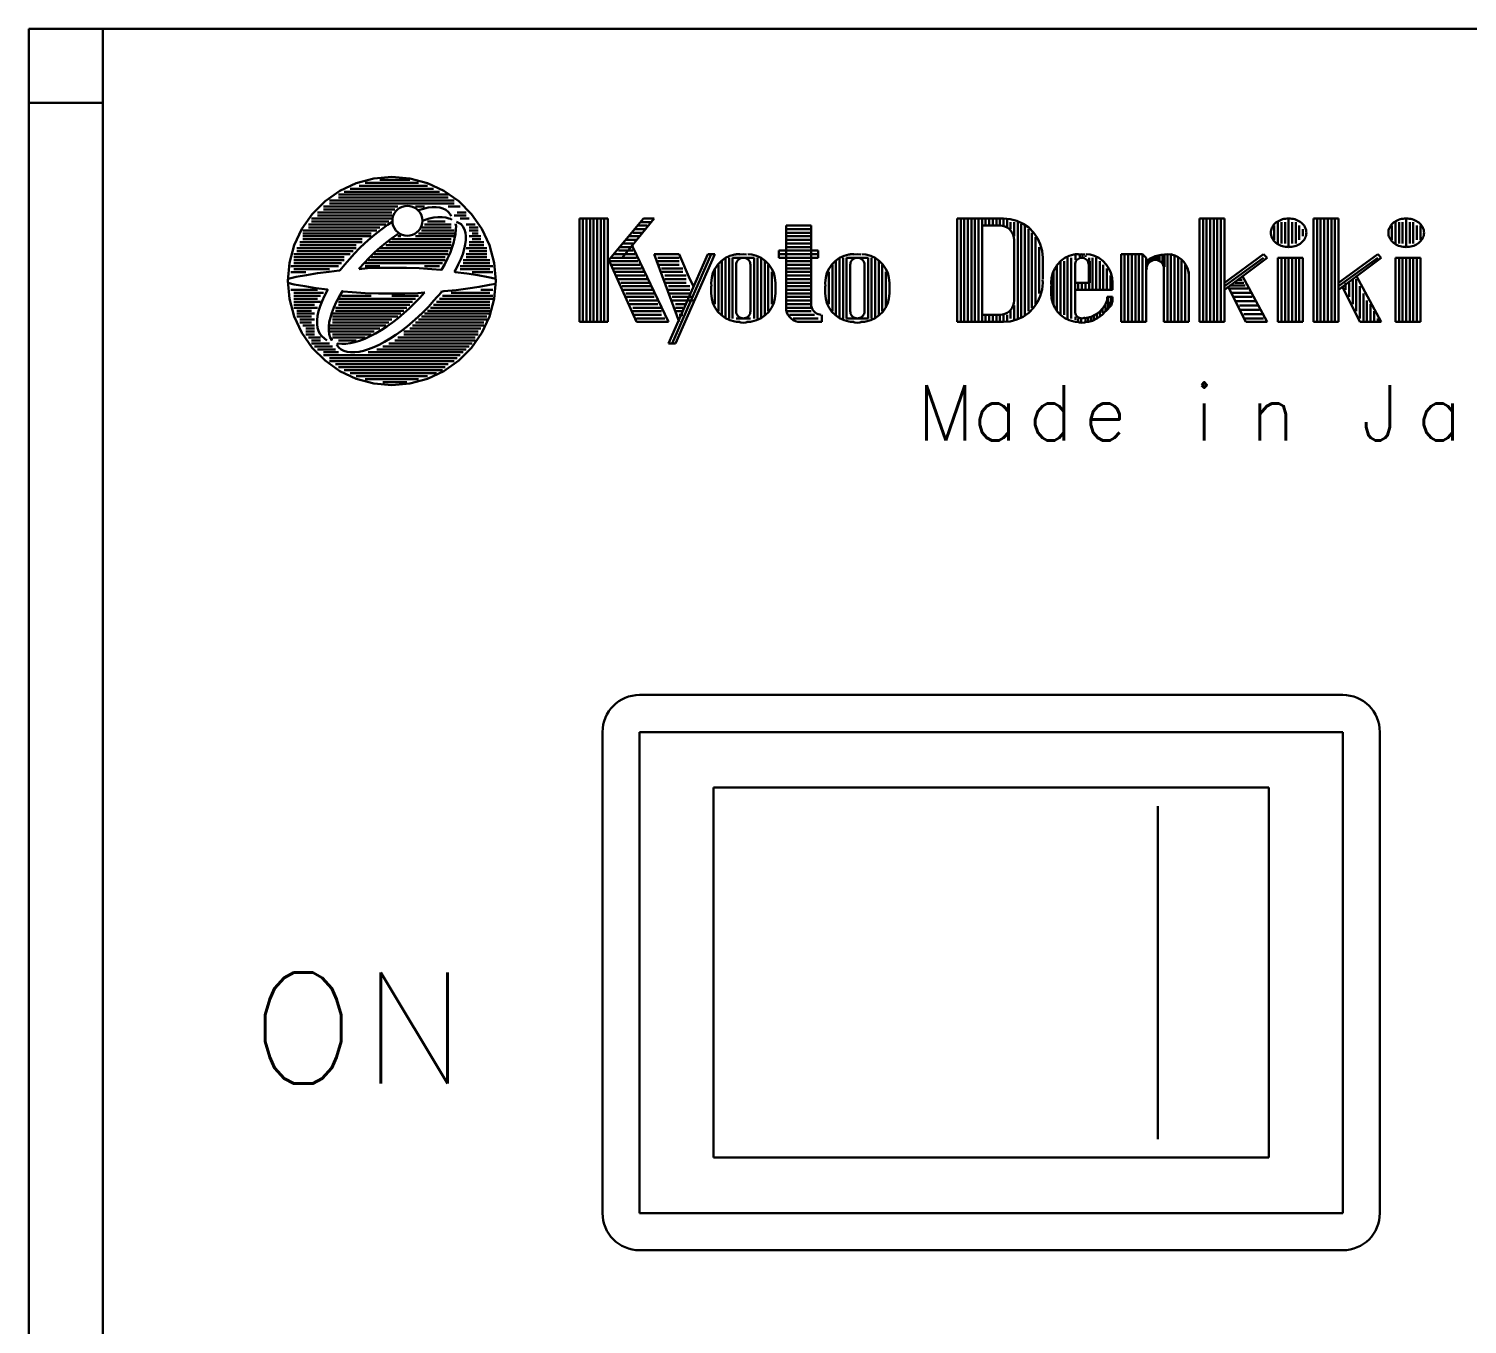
# Model space of a CAD drawing. Header units: millimetres. Extents: x 271 to 951, y 215 to 538.
# Drawn here: x 271.39 to 310.25, y 287.91 to 322.91 of the extents above; entities that cross this region are included whole.
import ezdxf

# ---------------------------------------------------------------- set-up
doc = ezdxf.new("R2010")
doc.units = ezdxf.units.MM
doc.layers.get('0').update_dxf_attribs({"lineweight": 30})
doc.styles.get("Standard").update_dxf_attribs({"font": 'txt', "bigfont": 'extfont2.shx'})

# ---------------------------------------------------------------- blocks, each defined once
blk = doc.blocks.new('A$C66E8137D')
for p, q in [((0, 0), (0, 68)), ((0, 68), (2, 68)), ((2, 68), (2, 0)), ((138, 68), (2, 68)), ((2, 66), (0, 66)), ((8.9259, 63.7589), (10.7721, 63.7589)), ((9.0865, 63.8393), (10.5313, 63.8393)), ((9.4878, 63.9196), (10.2905, 63.9196)), ((8.1233, 63.357), (11.4945, 63.357)), ((8.3641, 63.5178), (11.334, 63.5178)), ((8.3641, 63.4374), (11.334, 63.4374)), ((8.5246, 63.5981), (11.0932, 63.5981)), ((8.6851, 63.6785), (10.9326, 63.6785)), ((7.8022, 63.0355), (9.8089, 63.0355)), ((7.8022, 62.9551), (9.8089, 62.9551)), ((7.9627, 63.1963), (9.9694, 63.1963)), ((7.9627, 63.1159), (9.8892, 63.1159)), ((8.1233, 63.2766), (10.3708, 63.2766)), ((10.3708, 63.2766), (11.4945, 63.2766)), ((10.451, 63.1963), (10.6918, 63.1963)), ((11.334, 63.1963), (11.655, 63.1963)), ((11.4945, 62.9551), (11.8156, 62.9551)), ((11.5748, 63.0355), (11.8156, 63.0355)), ((7.5614, 62.714), (9.6484, 62.714)), ((7.5614, 62.6337), (9.4878, 62.6337)), ((7.6417, 62.8748), (9.8089, 62.8748)), ((7.6417, 62.7944), (9.7286, 62.7944)), ((10.6116, 62.6337), (11.4142, 62.6337)), ((10.6918, 62.714), (11.4142, 62.714)), ((10.7721, 62.7944), (11.2537, 62.7944)), ((11.655, 62.8748), (11.8958, 62.8748)), ((11.8156, 62.714), (12.0564, 62.714)), ((11.8958, 62.6337), (12.1367, 62.6337)), ((14.875, 62.875), (15.6452, 62.875)), ((14.875, 60.0786), (14.875, 62.875)), ((14.9713, 62.875), (14.9713, 60.0786)), ((15.0676, 62.875), (15.0676, 60.0786)), ((15.1638, 62.875), (15.1638, 60.0786)), ((15.2601, 62.875), (15.2601, 60.0786)), ((15.3564, 62.875), (15.3564, 60.0786)), ((15.4527, 62.875), (15.4527, 60.0786)), ((15.5489, 62.875), (15.5489, 60.0786)), ((15.6452, 62.875), (15.6452, 60.0786)), ((15.6452, 61.7179), (16.608, 62.875)), ((16.8968, 62.875), (16.0303, 61.8143)), ((16.3769, 62.5857), (16.4155, 62.5857)), ((16.4155, 62.5857), (16.608, 62.5857)), ((16.454, 62.6821), (16.5117, 62.6821)), ((16.5117, 62.6821), (16.7043, 62.6821)), ((16.531, 62.7786), (16.608, 62.7786)), ((16.608, 62.875), (16.8968, 62.875)), ((16.608, 62.7786), (16.8006, 62.7786)), ((16.608, 62.5857), (16.6465, 62.5857)), ((20.4592, 62.6821), (21.1331, 62.6821)), ((20.4592, 62.6821), (20.4592, 60.7536)), ((20.4592, 62.5857), (21.1331, 62.5857)), ((21.1331, 62.6821), (21.1331, 60.7536)), ((25.0805, 62.875), (25.7545, 62.875)), ((25.0805, 60.0786), (25.0805, 62.875)), ((25.1768, 62.875), (25.1768, 60.0786)), ((25.2731, 62.875), (25.2731, 60.0786)), ((25.3694, 62.875), (25.3694, 60.0786)), ((25.4656, 62.875), (25.4656, 60.0786)), ((25.5619, 62.875), (25.5619, 60.0786)), ((25.6582, 62.875), (25.6582, 60.0786)), ((25.7545, 62.875), (25.7545, 60.0786)), ((25.7545, 62.875), (26.2359, 62.875)), ((25.7545, 62.6821), (25.947, 62.6821)), ((25.8508, 62.875), (25.8508, 62.6821)), ((25.947, 62.875), (25.947, 62.6821)), ((25.947, 62.6821), (26.2359, 62.6821)), ((26.0433, 62.875), (26.0433, 62.6821)), ((26.1396, 62.875), (26.1396, 62.6821)), ((26.2166, 62.875), (26.2551, 62.875)), ((26.2359, 62.875), (26.2359, 62.6821)), ((26.2551, 62.875), (26.2744, 62.875)), ((26.3321, 62.875), (26.3321, 62.6821)), ((26.4284, 62.8364), (26.4284, 62.6436)), ((26.5247, 62.7786), (26.5247, 62.5857)), ((26.621, 62.7786), (26.621, 62.3929)), ((26.7173, 62.7786), (26.7173, 60.175)), ((26.8135, 62.7207), (26.8135, 60.2136)), ((26.9098, 62.6821), (26.9098, 60.2714)), ((27.0061, 62.5857), (27.0061, 60.3679)), ((31.6275, 62.875), (32.3015, 62.875)), ((31.6275, 60.0786), (31.6275, 62.875)), ((31.7237, 62.875), (31.7237, 60.0786)), ((31.82, 62.875), (31.82, 60.0786)), ((31.9163, 62.875), (31.9163, 60.0786)), ((32.0126, 62.875), (32.0126, 60.0786)), ((32.1089, 62.875), (32.1089, 60.0786)), ((32.1089, 62.875), (32.1089, 60.0786)), ((32.2051, 62.875), (32.2051, 60.0786)), ((32.3015, 62.875), (32.3015, 60.0786)), ((33.6493, 62.6821), (33.6493, 62.2964)), ((33.7456, 62.7786), (33.7456, 62.2)), ((33.8419, 62.7786), (33.8419, 62.2)), ((33.9381, 62.7786), (33.9381, 62.2)), ((34.0344, 62.875), (34.0344, 62.1036)), ((34.1307, 62.7786), (34.1307, 62.2)), ((34.227, 62.7786), (34.227, 62.2)), ((34.3233, 62.6821), (34.3233, 62.2964)), ((34.4195, 62.5857), (34.4195, 62.3929)), ((34.7084, 62.875), (35.3824, 62.875)), ((34.7084, 60.0786), (34.7084, 62.875)), ((34.8047, 62.875), (34.8047, 60.0786)), ((34.9009, 62.875), (34.9009, 60.0786)), ((34.9972, 62.875), (34.9972, 60.0786)), ((35.0935, 62.875), (35.0935, 60.0786)), ((35.1898, 62.875), (35.1898, 60.0786)), ((35.286, 62.875), (35.286, 60.0786)), ((35.3824, 62.875), (35.3824, 60.0786)), ((36.8265, 62.6821), (36.8265, 62.2964)), ((36.9228, 62.7786), (36.9228, 62.2)), ((37.0191, 62.7786), (37.0191, 62.2)), ((37.1153, 62.7786), (37.1153, 62.2)), ((37.2116, 62.875), (37.2116, 62.1036)), ((37.3079, 62.7786), (37.3079, 62.2)), ((37.4042, 62.7786), (37.4042, 62.2)), ((37.5005, 62.6821), (37.5005, 62.2964)), ((37.5967, 62.6821), (37.5967, 62.2964)), ((7.3206, 62.2318), (9.0062, 62.2318)), ((7.4009, 62.5533), (9.4075, 62.5533)), ((7.4009, 62.4729), (9.247, 62.4729)), ((7.4009, 62.3925), (9.247, 62.3925)), ((7.4009, 62.3122), (9.0062, 62.3122)), ((9.7286, 62.2318), (11.4142, 62.2318)), ((9.8089, 62.3122), (11.4142, 62.3122)), ((9.9694, 62.3925), (10.0497, 62.3925)), ((10.451, 62.3925), (11.4945, 62.3925)), ((10.5313, 62.4729), (11.4945, 62.4729)), ((10.6116, 62.5533), (11.4945, 62.5533)), ((11.8958, 62.5533), (12.1367, 62.5533)), ((11.8958, 62.3925), (12.2169, 62.3925)), ((11.8958, 62.2318), (12.2972, 62.2318)), ((11.9761, 62.4729), (12.1367, 62.4729)), ((11.9761, 62.3122), (12.2169, 62.3122)), ((16.0496, 62.2), (16.1266, 62.2)), ((16.1266, 62.2964), (16.2422, 62.2964)), ((16.1266, 62.2), (16.3192, 62.2)), ((16.2229, 62.3929), (16.3192, 62.3929)), ((16.2229, 62.2964), (16.4155, 62.2964)), ((16.3192, 62.4893), (16.5117, 62.4893)), ((16.3192, 62.3929), (16.5117, 62.3929)), ((16.5117, 62.4893), (16.5695, 62.4893)), ((20.4592, 62.4893), (21.1331, 62.4893)), ((20.4592, 62.3929), (21.1331, 62.3929)), ((20.4592, 62.2964), (21.1331, 62.2964)), ((20.4592, 62.2), (21.1331, 62.2)), ((26.621, 62.2964), (26.621, 60.7536)), ((27.1024, 62.4893), (27.1024, 60.4643)), ((27.1987, 62.3736), (27.1987, 62.2964)), ((27.1987, 62.2964), (27.1987, 60.5607)), ((7.1601, 61.9103), (8.6851, 61.9103)), ((7.1601, 61.8299), (8.5246, 61.8299)), ((7.2403, 62.071), (8.8457, 62.071)), ((7.2403, 61.9907), (8.7654, 61.9907)), ((7.3206, 62.1514), (8.8457, 62.1514)), ((9.247, 61.8299), (11.2537, 61.8299)), ((9.3273, 61.9103), (11.334, 61.9103)), ((9.4075, 61.9907), (11.334, 61.9907)), ((9.4878, 62.071), (11.4142, 62.071)), ((9.6484, 62.1514), (11.4142, 62.1514)), ((11.8156, 62.071), (12.3775, 62.071)), ((11.8156, 61.9103), (12.3775, 61.9103)), ((11.8156, 61.8299), (12.3775, 61.8299)), ((11.8958, 62.1514), (12.2972, 62.1514)), ((11.8958, 61.9907), (12.3775, 61.9907)), ((15.6452, 61.8143), (16.4155, 60.0786)), ((15.7415, 61.8143), (16.4155, 61.8143)), ((15.7993, 61.9107), (16.3769, 61.9107)), ((15.9341, 62.0071), (16.3192, 62.0071)), ((15.9726, 62.1036), (16.0303, 62.1036)), ((16.0303, 62.1036), (16.2229, 62.1036)), ((16.2229, 62.1036), (16.2999, 62.1036)), ((16.3192, 62.1036), (16.2999, 62.1421)), ((17.282, 60.0786), (16.3192, 62.1036)), ((16.8968, 61.9107), (17.5708, 60.0786)), ((16.8968, 61.9107), (17.5708, 61.9107)), ((16.9931, 61.8143), (17.5708, 61.8143)), ((18.341, 61.9107), (17.282, 59.5)), ((18.4373, 61.9107), (17.3782, 59.5)), ((18.5336, 61.9107), (17.4745, 59.5)), ((17.5708, 61.9107), (17.8596, 61.2357)), ((18.341, 61.9107), (18.5336, 61.9107)), ((18.8224, 61.8143), (18.8224, 60.175)), ((18.9187, 61.8143), (18.9187, 60.175)), ((19.015, 61.8143), (19.015, 60.175)), ((19.015, 61.8143), (19.5926, 61.8143)), ((19.1112, 61.9107), (19.2075, 61.9107)), ((19.5926, 61.8143), (19.5926, 60.175)), ((19.6889, 61.8143), (19.6889, 60.175)), ((19.7852, 61.8143), (19.7852, 60.175)), ((20.2666, 62.0071), (20.4592, 62.0071)), ((20.2666, 62.0071), (20.2666, 61.8143)), ((20.2666, 61.9107), (20.4592, 61.9107)), ((20.2666, 61.8143), (20.4592, 61.8143)), ((20.4592, 62.1036), (21.1331, 62.1036)), ((20.4592, 62.0071), (21.1331, 62.0071)), ((20.4592, 61.9107), (21.1331, 61.9107)), ((20.4592, 61.8143), (21.1331, 61.8143)), ((21.1331, 62.0071), (21.3257, 62.0071)), ((21.1331, 61.9107), (21.3257, 61.9107)), ((21.3257, 61.8143), (21.1331, 61.8143)), ((21.3257, 62.0071), (21.3257, 61.8143)), ((21.9033, 61.8143), (21.9033, 60.175)), ((21.9996, 61.8143), (21.9996, 60.175)), ((22.0959, 61.8143), (22.6736, 61.8143)), ((22.0959, 61.8143), (22.0959, 60.175)), ((22.1921, 61.9107), (22.2884, 61.9107)), ((22.6736, 61.8143), (22.6736, 60.175)), ((22.7698, 61.8143), (22.7698, 61.7179)), ((22.8661, 61.8143), (22.8661, 60.175)), ((27.2949, 62.1036), (27.2949, 60.85)), ((27.3912, 61.8143), (27.3912, 61.7179)), ((28.0652, 61.8143), (28.0652, 60.175)), ((28.1614, 61.8143), (28.1614, 60.175)), ((28.2663, 61.9107), (28.3583, 61.9107)), ((28.277, 61.8721), (28.277, 61.7564)), ((28.3925, 61.8721), (28.3925, 61.8336)), ((28.4695, 61.8721), (28.4695, 61.8336)), ((28.5466, 61.8721), (28.5466, 61.8336)), ((28.6428, 61.8143), (28.6428, 61.7179)), ((28.7391, 61.8143), (28.7391, 60.9464)), ((28.8354, 61.8143), (28.8354, 60.9464)), ((29.5093, 61.9107), (29.5093, 60.0786)), ((30.087, 61.9107), (29.5093, 61.9107)), ((29.6056, 61.9107), (29.6056, 60.0786)), ((29.7019, 61.9107), (29.7019, 60.0786)), ((29.7982, 61.9107), (29.7982, 60.0786)), ((29.8945, 61.9107), (29.8945, 60.0786)), ((29.9907, 61.9107), (29.9907, 60.0786)), ((30.1833, 61.8143), (30.087, 61.9107)), ((30.087, 61.9107), (30.087, 60.0786)), ((30.1833, 60.0786), (30.1833, 61.8143)), ((30.3181, 61.795), (30.3181, 61.7179)), ((30.3758, 61.8143), (30.3758, 61.7564)), ((30.4336, 61.8529), (30.4336, 61.7564)), ((30.4914, 61.8721), (30.4914, 61.7564)), ((30.5491, 61.8721), (30.5491, 61.7371)), ((30.6262, 61.8914), (30.6262, 61.66)), ((30.6839, 61.8914), (30.6839, 61.5636)), ((30.761, 61.9107), (30.761, 61.6214)), ((30.8572, 61.9107), (30.9535, 61.8721)), ((30.8572, 61.8914), (30.8572, 61.6214)), ((30.9535, 61.8529), (30.9535, 61.6021)), ((31.0498, 61.8143), (31.0498, 61.6214)), ((33.3605, 61.8143), (32.3014, 61.0429)), ((32.3015, 61.1393), (33.3605, 61.9107)), ((32.3015, 60.9464), (33.4568, 61.8143)), ((33.4568, 61.8143), (33.3605, 61.9107)), ((33.7456, 61.8143), (34.4195, 61.8143)), ((33.7456, 60.0786), (33.7456, 61.8143)), ((33.8419, 61.8143), (33.8419, 60.0786)), ((33.9381, 61.8143), (33.9381, 60.0786)), ((34.0344, 61.8143), (34.0344, 60.0786)), ((34.1307, 61.8143), (34.1307, 60.0786)), ((34.227, 61.8143), (34.227, 60.0786)), ((34.3233, 61.8143), (34.3233, 60.0786)), ((34.4195, 61.8143), (34.4195, 60.0786)), ((36.4414, 61.8143), (35.3823, 61.0429)), ((35.3824, 61.1393), (36.4414, 61.9107)), ((35.3824, 60.9464), (36.5377, 61.8143)), ((36.5377, 61.8143), (36.4414, 61.9107)), ((36.9228, 61.8143), (37.5967, 61.8143)), ((36.9228, 60.0786), (36.9228, 61.8143)), ((37.0191, 61.8143), (37.0191, 60.0786)), ((37.1153, 61.8143), (37.1153, 60.0786)), ((37.2116, 61.8143), (37.2116, 60.0786)), ((37.3079, 61.8143), (37.3079, 60.0786)), ((37.4042, 61.8143), (37.4042, 60.0786)), ((37.5005, 61.8143), (37.5005, 60.0786)), ((37.5967, 61.8143), (37.5967, 60.0786)), ((7.0798, 61.5888), (8.3641, 61.5888)), ((7.0798, 61.4281), (7.4811, 61.4281)), ((7.1601, 61.7495), (8.5246, 61.7495)), ((7.1601, 61.6692), (8.4443, 61.6692)), ((7.1601, 61.5084), (8.1233, 61.5084)), ((9.0865, 61.6692), (11.1734, 61.6692)), ((9.0865, 61.5888), (9.4878, 61.5888)), ((9.1667, 61.7495), (11.2537, 61.7495)), ((10.6918, 61.5888), (11.0932, 61.5888)), ((11.655, 61.5888), (12.538, 61.5888)), ((11.655, 61.5084), (12.4577, 61.5084)), ((11.7353, 61.7495), (12.4577, 61.7495)), ((11.7353, 61.6692), (12.4577, 61.6692)), ((11.9761, 61.4281), (12.538, 61.4281)), ((15.703, 61.7179), (15.7608, 61.7179)), ((15.7415, 61.7179), (16.4155, 61.7179)), ((15.7415, 61.6214), (15.8378, 61.6214)), ((15.78, 61.525), (15.8378, 61.525)), ((15.8378, 61.6214), (16.5117, 61.6214)), ((15.8378, 61.525), (16.5117, 61.525)), ((15.8378, 61.4286), (16.608, 61.4286)), ((16.4155, 61.7179), (16.454, 61.7179)), ((16.5117, 61.525), (16.5502, 61.525)), ((16.9931, 61.7179), (17.5708, 61.7179)), ((16.9931, 61.6214), (17.5708, 61.6214)), ((17.0894, 61.525), (17.6671, 61.525)), ((17.0894, 61.4286), (17.6671, 61.4286)), ((18.5336, 61.525), (18.5336, 60.5607)), ((18.6299, 61.6214), (18.6299, 60.3679)), ((18.7261, 61.7179), (18.7261, 60.2714)), ((19.1112, 61.6214), (19.1112, 60.3679)), ((19.4964, 61.6214), (19.4964, 60.3679)), ((19.8815, 61.7179), (19.8815, 60.2714)), ((19.9778, 61.6214), (19.9778, 60.3679)), ((20.074, 61.4286), (20.074, 60.5607)), ((20.4592, 61.7179), (21.1331, 61.7179)), ((20.4592, 61.6214), (21.1331, 61.6214)), ((20.4592, 61.525), (21.1331, 61.525)), ((20.4592, 61.4286), (21.1331, 61.4286)), ((21.6145, 61.4286), (21.6145, 60.5607)), ((21.7108, 61.6214), (21.7108, 60.3679)), ((21.8071, 61.7179), (21.8071, 60.2714)), ((22.1921, 61.6214), (22.1921, 60.3679)), ((22.5773, 61.6214), (22.5773, 60.3679)), ((22.7698, 61.7179), (22.7698, 60.175)), ((22.9624, 61.7179), (22.9624, 60.2714)), ((23.0587, 61.6214), (23.0587, 60.3679)), ((23.155, 61.4286), (23.155, 60.4643)), ((27.3912, 61.7179), (27.3912, 61.2357)), ((27.68, 61.4286), (27.68, 60.5607)), ((27.7763, 61.6214), (27.7763, 60.3679)), ((27.8726, 61.7179), (27.8726, 60.2714)), ((27.9689, 61.7179), (27.9689, 60.2714)), ((28.2663, 61.6214), (28.2663, 60.3679)), ((28.6343, 61.6214), (28.6343, 61.1393)), ((28.6621, 61.7179), (28.6621, 61.1393)), ((28.9317, 61.7179), (28.9317, 60.9464)), ((29.0279, 61.6214), (29.0279, 60.9464)), ((29.1242, 61.525), (29.1242, 60.9464)), ((30.1833, 61.6986), (30.2025, 61.7179)), ((30.2025, 61.5443), (30.1833, 61.4671)), ((30.2411, 61.7371), (30.2411, 61.66)), ((30.2796, 61.7757), (30.2796, 61.7179)), ((30.6646, 61.525), (30.6646, 61.4093)), ((30.6646, 60.0786), (30.6646, 61.4286)), ((30.761, 61.6214), (30.761, 60.0786)), ((30.8572, 61.6214), (30.8572, 60.0786)), ((30.9535, 61.6214), (30.9535, 60.0786)), ((31.0498, 61.6214), (31.0498, 60.0786)), ((31.1461, 61.7371), (31.1461, 61.6214)), ((31.1461, 61.6214), (31.1461, 60.0786)), ((31.2423, 61.6214), (31.2423, 60.0786)), ((31.3386, 60.0786), (31.3386, 61.4286)), ((15.8763, 61.3321), (16.6465, 61.3321)), ((15.9341, 61.2357), (16.7043, 61.2357)), ((15.9918, 61.1393), (16.7621, 61.1393)), ((16.0303, 61.0429), (16.8006, 61.0429)), ((17.1857, 61.3321), (17.7634, 61.3321)), ((17.1857, 61.2357), (17.7634, 61.2357)), ((17.1857, 61.1393), (17.7634, 61.1393)), ((17.282, 61.0429), (17.8596, 61.0429)), ((17.8596, 61.2357), (17.9559, 61.0429)), ((18.4373, 61.0429), (18.4373, 60.85)), ((20.1703, 61.1393), (20.1703, 60.85)), ((20.4592, 61.3321), (21.1331, 61.3321)), ((20.4592, 61.2357), (21.1331, 61.2357)), ((20.4592, 61.1393), (21.1331, 61.1393)), ((20.4592, 61.0429), (21.1331, 61.0429)), ((21.5182, 61.0429), (21.5182, 60.85)), ((23.2512, 61.1393), (23.2512, 60.85)), ((27.6223, 61.0429), (27.6223, 60.85)), ((28.2663, 61.1393), (28.6343, 61.1393)), ((28.354, 61.1393), (28.354, 60.9464)), ((28.4503, 61.1393), (28.4503, 60.9464)), ((28.5466, 61.1393), (28.5466, 60.9464)), ((28.6428, 61.1393), (28.6428, 60.9464)), ((29.2205, 61.3321), (29.2205, 60.9464)), ((29.2783, 61.1393), (29.2783, 60.9464)), ((32.3977, 61.0429), (32.8791, 60.0786)), ((32.4362, 61.0621), (32.8598, 61.0621)), ((32.5902, 61.1393), (32.8213, 61.1393)), ((32.6673, 61.2164), (32.7828, 61.2164)), ((33.4568, 60.0786), (32.7828, 61.3322)), ((35.4786, 61.0429), (35.96, 60.0786)), ((35.5749, 61.1393), (35.5749, 60.9464)), ((35.6712, 61.1393), (35.6712, 60.7536)), ((35.7674, 61.2357), (35.7674, 60.5607)), ((36.5377, 60.0786), (35.8637, 61.3322)), ((35.8637, 61.2357), (35.8637, 60.3679)), ((35.96, 61.0429), (35.96, 60.175)), ((7.0798, 60.9458), (7.8022, 60.9458)), ((7.1601, 60.8654), (7.9627, 60.8654)), ((7.1601, 60.7851), (7.8825, 60.7851)), ((7.1601, 60.7047), (7.8022, 60.7047)), ((7.1601, 60.6243), (7.8825, 60.6243)), ((8.3641, 60.7047), (10.451, 60.7047)), ((8.3641, 60.6243), (10.3708, 60.6243)), ((8.4443, 60.7851), (9.247, 60.7851)), ((9.8089, 60.7851), (10.5313, 60.7851)), ((11.0129, 60.6243), (12.4577, 60.6243)), ((11.0932, 60.7047), (12.538, 60.7047)), ((11.1734, 60.7851), (12.538, 60.7851)), ((11.4142, 60.8654), (12.4577, 60.8654)), ((12.2169, 60.9458), (12.538, 60.9458)), ((16.0689, 60.9464), (16.8391, 60.9464)), ((16.1266, 60.85), (16.8968, 60.85)), ((16.1266, 60.7536), (16.8968, 60.7536)), ((16.2229, 60.6571), (16.9931, 60.6571)), ((17.282, 60.9464), (17.8596, 60.9464)), ((17.282, 60.85), (17.8596, 60.85)), ((17.3782, 60.7536), (17.9559, 60.7536)), ((17.3782, 60.6571), (17.9559, 60.6571)), ((20.4592, 60.9464), (21.1331, 60.9464)), ((20.4592, 60.85), (21.1331, 60.85)), ((20.4592, 60.7536), (20.4592, 60.4643)), ((20.4592, 60.7536), (21.1331, 60.7536)), ((20.4592, 60.6571), (21.1331, 60.6571)), ((21.1331, 60.7536), (21.1331, 60.5607)), ((26.621, 60.7536), (26.621, 60.6571)), ((28.2663, 60.9464), (29.2783, 60.9464)), ((29.1311, 60.7536), (29.1311, 60.6379)), ((29.1311, 60.7536), (29.2047, 60.7536)), ((29.1627, 60.7536), (29.1627, 60.4836)), ((29.1863, 60.7536), (29.2783, 60.7536)), ((29.2398, 60.7536), (29.2398, 60.5607)), ((29.2783, 60.6379), (29.2415, 60.5221)), ((29.2783, 60.7536), (29.2783, 60.715)), ((29.2783, 60.715), (29.2783, 60.6379)), ((32.4362, 60.985), (32.9369, 60.985)), ((32.5132, 60.8693), (33.0139, 60.8693)), ((32.5517, 60.7536), (33.0524, 60.7536)), ((32.6288, 60.6379), (33.1294, 60.6379)), ((36.0563, 60.85), (36.0563, 60.0786)), ((36.1526, 60.6571), (36.1526, 60.0786)), ((7.1601, 60.544), (7.7219, 60.544)), ((7.1601, 60.4636), (7.8022, 60.4636)), ((7.2403, 60.3832), (7.6417, 60.3832)), ((7.2403, 60.3028), (7.7219, 60.3028)), ((8.2035, 60.3028), (10.0497, 60.3028)), ((8.2838, 60.4636), (10.2102, 60.4636)), ((8.2838, 60.3832), (10.13, 60.3832)), ((8.3641, 60.544), (10.2905, 60.544)), ((10.6918, 60.3028), (12.4577, 60.3028)), ((10.7721, 60.3832), (12.4577, 60.3832)), ((10.8524, 60.4636), (12.4577, 60.4636)), ((10.9326, 60.544), (12.4577, 60.544)), ((16.2229, 60.5607), (16.9931, 60.5607)), ((16.3192, 60.4643), (17.0894, 60.4643)), ((16.3192, 60.3679), (17.0894, 60.3679)), ((16.3192, 60.2714), (17.0894, 60.2714)), ((17.4745, 60.5607), (17.7634, 60.5607)), ((17.4745, 60.4643), (17.6671, 60.4643)), ((17.4745, 60.3679), (17.5708, 60.3679)), ((17.5708, 60.3679), (17.6671, 60.3679)), ((17.5708, 60.2714), (17.6671, 60.2714)), ((20.4592, 60.5607), (21.1331, 60.5607)), ((20.4592, 60.4643), (21.1331, 60.4643)), ((20.4592, 60.3679), (21.1331, 60.3679)), ((20.5554, 60.2714), (21.2294, 60.2714)), ((21.4219, 60.2714), (21.4219, 60.0786)), ((25.7545, 60.2714), (25.947, 60.2714)), ((25.8508, 60.2714), (25.8508, 60.0786)), ((25.947, 60.2714), (26.2359, 60.2714)), ((25.947, 60.2714), (25.947, 60.0786)), ((26.0433, 60.2714), (26.0433, 60.0786)), ((26.1396, 60.2714), (26.1396, 60.0786)), ((26.2359, 60.2714), (26.2359, 60.0786)), ((26.3321, 60.2714), (26.3321, 60.0786)), ((26.4284, 60.2714), (26.4284, 60.175)), ((26.5247, 60.3679), (26.5247, 60.175)), ((26.621, 60.5221), (26.621, 60.1364)), ((28.7776, 60.2521), (28.7776, 60.1364)), ((28.8546, 60.2907), (28.8546, 60.175)), ((28.9317, 60.3679), (28.9317, 60.2521)), ((29.0087, 60.445), (29.0087, 60.3293)), ((29.0857, 60.5607), (29.0857, 60.3679)), ((29.2415, 60.5221), (29.0943, 60.3679)), ((32.7058, 60.5221), (33.2064, 60.5221)), ((32.7443, 60.4064), (33.2449, 60.4064)), ((32.8213, 60.2907), (33.322, 60.2907)), ((36.2488, 60.5607), (36.2488, 60.0786)), ((36.3451, 60.3679), (36.3451, 60.0786)), ((7.2403, 60.2225), (7.6417, 60.2225)), ((7.3206, 60.1421), (7.7219, 60.1421)), ((7.3206, 60.0617), (7.6417, 60.0617)), ((7.4009, 59.9813), (7.7219, 59.9813)), ((7.4811, 59.901), (7.7219, 59.901)), ((8.1233, 59.9813), (9.6484, 59.9813)), ((8.1233, 59.901), (9.4878, 59.901)), ((8.2035, 60.2225), (9.9694, 60.2225)), ((8.2035, 60.1421), (9.8089, 60.1421)), ((8.2035, 60.0617), (9.7286, 60.0617)), ((10.2905, 59.901), (12.2169, 59.901)), ((10.3708, 59.9813), (12.2972, 59.9813)), ((10.451, 60.0617), (12.2972, 60.0617)), ((10.5313, 60.1421), (12.3775, 60.1421)), ((10.6116, 60.2225), (12.3775, 60.2225)), ((15.6452, 60.0786), (14.875, 60.0786)), ((16.4155, 60.175), (17.1857, 60.175)), ((17.282, 60.0786), (16.4155, 60.0786)), ((19.1112, 60.0786), (19.2075, 60.0786)), ((19.1113, 60.175), (19.4964, 60.175)), ((19.4001, 60.0786), (19.4964, 60.0786)), ((20.6517, 60.175), (21.3257, 60.175)), ((20.8443, 60.0786), (21.4219, 60.0786)), ((22.0959, 60.175), (22.6736, 60.175)), ((22.1921, 60.0786), (22.2884, 60.0786)), ((22.481, 60.0786), (22.5773, 60.0786)), ((25.7545, 60.0786), (25.0805, 60.0786)), ((25.7545, 60.0786), (26.2359, 60.0786)), ((26.2359, 60.0786), (26.3321, 60.0786)), ((26.4284, 60.175), (26.4284, 60.0979)), ((28.2663, 60.0786), (28.3583, 60.0786)), ((28.277, 60.2136), (28.277, 60.1364)), ((28.354, 60.175), (28.354, 60.0979)), ((28.431, 60.175), (28.431, 60.0593)), ((28.5423, 60.0786), (28.6343, 60.0786)), ((28.5466, 60.175), (28.5466, 60.0979)), ((28.6236, 60.175), (28.6236, 60.0979)), ((28.7006, 60.2136), (28.7006, 60.0979)), ((29.5093, 60.0786), (30.1833, 60.0786)), ((31.3386, 60.0786), (30.6646, 60.0786)), ((32.3015, 60.0786), (31.6275, 60.0786)), ((32.8598, 60.175), (33.3605, 60.175)), ((32.8791, 60.0786), (33.4568, 60.0786)), ((34.4195, 60.0786), (33.7456, 60.0786)), ((35.3824, 60.0786), (34.7084, 60.0786)), ((35.96, 60.0786), (36.5377, 60.0786)), ((36.4414, 60.175), (36.4414, 60.0786)), ((37.5967, 60.0786), (36.9228, 60.0786)), ((7.4811, 59.8206), (7.7219, 59.8206)), ((7.4811, 59.7402), (7.7219, 59.7402)), ((7.5614, 59.6598), (7.8825, 59.6598)), ((7.6417, 59.5795), (7.8825, 59.5795)), ((7.6417, 59.4991), (8.1233, 59.4991)), ((8.1233, 59.8206), (9.3273, 59.8206)), ((8.2035, 59.7402), (9.247, 59.7402)), ((8.2035, 59.6598), (9.0865, 59.6598)), ((8.3641, 59.5795), (8.8457, 59.5795)), ((9.7286, 59.4991), (11.9761, 59.4991)), ((9.8892, 59.5795), (12.0564, 59.5795)), ((9.9694, 59.6598), (12.0564, 59.6598)), ((10.13, 59.8206), (12.1367, 59.8206)), ((10.13, 59.7402), (12.1367, 59.7402)), ((17.4745, 59.5), (17.282, 59.5)), ((7.7219, 59.4187), (8.2035, 59.4187)), ((7.8022, 59.3384), (8.2838, 59.3384)), ((7.9627, 59.258), (8.3641, 59.258)), ((7.9627, 59.1776), (11.655, 59.1776)), ((8.1233, 59.0972), (11.5748, 59.0972)), ((9.1667, 59.258), (11.7353, 59.258)), ((9.4075, 59.3384), (11.8156, 59.3384)), ((9.5681, 59.4187), (11.8958, 59.4187)), ((8.1233, 59.0169), (11.4945, 59.0169)), ((8.2838, 58.9365), (11.334, 58.9365)), ((8.3641, 58.8561), (11.2537, 58.8561)), ((8.5246, 58.7757), (11.1734, 58.7757)), ((8.6851, 58.6954), (11.0129, 58.6954)), ((8.8457, 58.615), (10.7721, 58.615)), ((9.0865, 58.5346), (10.5313, 58.5346)), ((9.5681, 58.4542), (10.2102, 58.4542)), ((35.5, 50), (16.5, 50)), ((15.5, 36), (15.5, 49)), ((16.5, 36), (16.5, 49)), ((16.5, 49), (35.5, 49)), ((35.5, 49), (35.5, 36)), ((36.5, 36), (36.5, 49)), ((18.5, 37.5), (18.5, 47.5)), ((18.5, 47.5), (33.5, 47.5)), ((33.5, 47.5), (33.5, 37.5)), ((30.5, 38), (30.5, 47)), ((33.5, 37.5), (18.5, 37.5)), ((35.5, 36), (16.5, 36)), ((16.5, 35), (35.5, 35))]:
    blk.add_line(p, q)
for points in [[(12.6176, 61.1875), (12.5749, 61.6758), (12.4483, 62.1494), (12.2413, 62.5938), (11.9605, 62.9953), (11.6143, 63.342), (11.2132, 63.6232), (10.7695, 63.8304), (10.2965, 63.9572), (9.8088, 64), (9.3211, 63.9572), (8.8482, 63.8304), (8.4044, 63.6232), (8.0033, 63.342), (7.6572, 62.9953), (7.3763, 62.5937), (7.1694, 62.1494), (7.0427, 61.6758), (7, 61.1875), (7.0427, 60.6992), (7.1694, 60.2256), (7.3763, 59.7812), (7.6572, 59.3797), (8.0033, 59.033), (8.4044, 58.7518), (8.8482, 58.5446), (9.3211, 58.4178), (9.8088, 58.375), (10.2965, 58.4178), (10.7695, 58.5446), (11.2133, 58.7518), (11.6143, 59.033), (11.9605, 59.3797), (12.2413, 59.7813), (12.4483, 60.2256), (12.5749, 60.6992), (12.6176, 61.1875)], [(10.6328, 62.8116), (10.6266, 62.882), (10.6084, 62.9503), (10.5785, 63.0144), (10.538, 63.0723), (10.4881, 63.1222), (10.4302, 63.1628), (10.3663, 63.1927), (10.298, 63.211), (10.2277, 63.2172), (10.1574, 63.211), (10.0892, 63.1927), (10.0252, 63.1628), (9.9673, 63.1222), (9.9175, 63.0723), (9.877, 63.0144), (9.8471, 62.9503), (9.8289, 62.882), (9.8227, 62.8116), (9.8289, 62.7412), (9.8471, 62.6729), (9.877, 62.6088), (9.9175, 62.5509), (9.9673, 62.501), (10.0252, 62.4604), (10.0892, 62.4305), (10.1574, 62.4122), (10.2277, 62.406), (10.298, 62.4122), (10.3663, 62.4305), (10.4302, 62.4604), (10.4881, 62.501), (10.538, 62.5509), (10.5785, 62.6088), (10.6084, 62.6729), (10.6266, 62.7412), (10.6328, 62.8116)], [(10.9714, 63.1832), (10.9035, 63.181), (10.7865, 63.1666), (10.6615, 63.1389), (10.5291, 63.0981), (10.5045, 63.1017)], [(11.4085, 62.9394), (11.3806, 62.9898), (11.3292, 63.0537), (11.2653, 63.1052), (11.1894, 63.1441), (11.1023, 63.1697), (11.0045, 63.182), (10.9647, 63.1832)], [(9.8097, 62.7783), (9.688, 62.6991), (9.5345, 62.5896), (9.3815, 62.4713), (9.2303, 62.3448), (9.0818, 62.2112), (8.9373, 62.0715), (8.7977, 61.9268), (8.6644, 61.7781), (8.538, 61.6266), (8.4076, 61.4645)], [(11.4302, 62.8341), (11.3941, 62.8672), (11.3516, 62.8747), (11.2645, 62.9003), (11.1666, 62.9127), (11.0589, 62.9117), (10.9419, 62.8972), (10.8169, 62.8695), (10.6845, 62.8287), (10.6382, 62.8069), (10.6316, 62.8069)], [(11.1433, 61.4913), (11.1479, 61.4896), (11.2369, 61.6408), (11.3145, 61.7889), (11.3802, 61.933), (11.4337, 62.0718), (11.4744, 62.2043), (11.5021, 62.3296), (11.5279, 62.4526), (11.5413, 62.5866), (11.548, 62.6669), (11.5279, 62.7339), (11.5279, 62.734)], [(11.5045, 61.431), (11.526, 61.4785), (11.6036, 61.6267), (11.6694, 61.7707), (11.7229, 61.9095), (11.7636, 62.042), (11.7913, 62.1672), (11.8057, 62.2843), (11.8068, 62.3922), (11.7944, 62.4902), (11.7688, 62.5774), (11.7301, 62.6533), (11.6786, 62.7173), (11.5546, 62.7868)], [(26.621, 62.2964), (26.6151, 62.3634), (26.5978, 62.4283), (26.5694, 62.4893), (26.5309, 62.5444), (26.4834, 62.5919), (26.4284, 62.6305), (26.3676, 62.6589), (26.3027, 62.6763), (26.2359, 62.6821)], [(27.3912, 61.8143), (27.3751, 61.9985), (27.3273, 62.1771), (27.2493, 62.3446), (27.1434, 62.4961), (27.0129, 62.6268), (26.8617, 62.7329), (26.6944, 62.811), (26.5161, 62.8589), (26.3321, 62.875), (26.2767, 62.8736)], [(34.5158, 62.4893), (34.514, 62.5229), (34.5085, 62.5563), (34.4994, 62.5891), (34.4868, 62.6212), (34.4707, 62.6523), (34.4513, 62.6821), (34.4287, 62.7105), (34.4032, 62.7372), (34.3748, 62.762), (34.3438, 62.7848), (34.3105, 62.8052), (34.2751, 62.8233), (34.2378, 62.8389), (34.1991, 62.8517), (34.159, 62.8618), (34.118, 62.8691), (34.0764, 62.8735), (34.0344, 62.875), (33.9924, 62.8735), (33.9508, 62.8691), (33.9098, 62.8618), (33.8697, 62.8517), (33.831, 62.8389), (33.7937, 62.8233), (33.7583, 62.8052), (33.725, 62.7848), (33.694, 62.762), (33.6656, 62.7372), (33.6401, 62.7105), (33.6175, 62.6821), (33.5981, 62.6523), (33.582, 62.6212), (33.5694, 62.5891), (33.5603, 62.5563), (33.5548, 62.5229), (33.553, 62.4893), (33.5548, 62.4557), (33.5603, 62.4223), (33.5694, 62.3895), (33.582, 62.3574), (33.5981, 62.3263), (33.6175, 62.2964), (33.6401, 62.2681), (33.6656, 62.2414), (33.694, 62.2166), (33.725, 62.1938), (33.7583, 62.1733), (33.7937, 62.1552), (33.831, 62.1397), (33.8697, 62.1268), (33.9098, 62.1167), (33.9508, 62.1094), (33.9924, 62.105), (34.0344, 62.1036), (34.0764, 62.105), (34.118, 62.1094), (34.159, 62.1167), (34.1991, 62.1268), (34.2378, 62.1397), (34.2751, 62.1552), (34.3105, 62.1733), (34.3438, 62.1938), (34.3748, 62.2166), (34.4032, 62.2414), (34.4287, 62.2681), (34.4513, 62.2964), (34.4707, 62.3263), (34.4868, 62.3574), (34.4994, 62.3895), (34.5085, 62.4223), (34.514, 62.4557), (34.5158, 62.4893)], [(37.693, 62.4893), (37.6912, 62.5229), (37.6857, 62.5563), (37.6766, 62.5891), (37.664, 62.6212), (37.6479, 62.6523), (37.6285, 62.6821), (37.6059, 62.7105), (37.5804, 62.7372), (37.552, 62.762), (37.521, 62.7848), (37.4877, 62.8052), (37.4523, 62.8233), (37.415, 62.8389), (37.3763, 62.8517), (37.3362, 62.8618), (37.2952, 62.8691), (37.2536, 62.8735), (37.2116, 62.875), (37.1696, 62.8735), (37.128, 62.8691), (37.087, 62.8618), (37.0469, 62.8517), (37.0082, 62.8389), (36.9709, 62.8233), (36.9355, 62.8052), (36.9022, 62.7848), (36.8712, 62.762), (36.8428, 62.7372), (36.8173, 62.7105), (36.7947, 62.6821), (36.7753, 62.6523), (36.7592, 62.6212), (36.7466, 62.5891), (36.7375, 62.5563), (36.732, 62.5229), (36.7302, 62.4893), (36.732, 62.4557), (36.7375, 62.4223), (36.7466, 62.3895), (36.7592, 62.3574), (36.7753, 62.3263), (36.7947, 62.2964), (36.8173, 62.2681), (36.8428, 62.2414), (36.8712, 62.2166), (36.9022, 62.1938), (36.9355, 62.1733), (36.9709, 62.1552), (37.0082, 62.1397), (37.0469, 62.1268), (37.087, 62.1167), (37.128, 62.1094), (37.1696, 62.105), (37.2116, 62.1036), (37.2536, 62.105), (37.2952, 62.1094), (37.3362, 62.1167), (37.3763, 62.1268), (37.415, 62.1397), (37.4523, 62.1552), (37.4877, 62.1733), (37.521, 62.1938), (37.552, 62.2166), (37.5804, 62.2414), (37.6059, 62.2681), (37.6285, 62.2964), (37.6479, 62.3263), (37.664, 62.3574), (37.6766, 62.3895), (37.6857, 62.4223), (37.6912, 62.4557), (37.693, 62.4893)], [(9.9961, 62.4788), (9.9503, 62.443), (9.7969, 62.3336), (9.6439, 62.2152), (9.4926, 62.0888), (9.3441, 61.9552), (9.1996, 61.8155), (9.0601, 61.6708), (8.9267, 61.5221), (8.9227, 61.5114)], [(19.1137, 61.905), (19.0738, 61.899), (18.9441, 61.8642), (18.8224, 61.8073), (18.7124, 61.7302), (18.6175, 61.6351), (18.5405, 61.525), (18.4837, 61.4031), (18.449, 61.2732), (18.4373, 61.1393), (18.443, 61.0453)], [(19.4964, 61.6214), (19.4934, 61.6549), (19.4847, 61.6874), (19.4706, 61.7178), (19.4513, 61.7454), (19.4276, 61.7691), (19.4001, 61.7884), (19.3697, 61.8026), (19.3372, 61.8113), (19.3038, 61.8143), (19.2704, 61.8113), (19.2379, 61.8026), (19.2075, 61.7884), (19.18, 61.7691), (19.1563, 61.7454), (19.137, 61.7178), (19.1229, 61.6874), (19.1142, 61.6549), (19.1112, 61.6214)], [(19.3942, 61.9036), (19.3038, 61.9107), (19.2035, 61.9019)], [(20.1703, 61.1393), (20.1586, 61.2732), (20.1239, 61.4031), (20.0671, 61.525), (19.9901, 61.6351), (19.8952, 61.7302), (19.7852, 61.8073), (19.6635, 61.8642), (19.5338, 61.899), (19.427, 61.9102)], [(22.1946, 61.905), (22.1547, 61.899), (22.025, 61.8642), (21.9033, 61.8073), (21.7933, 61.7302), (21.6984, 61.6351), (21.6214, 61.525), (21.5646, 61.4031), (21.5299, 61.2732), (21.5182, 61.1393), (21.5239, 61.0453)], [(22.5773, 61.6214), (22.5743, 61.6549), (22.5656, 61.6874), (22.5515, 61.7178), (22.5322, 61.7454), (22.5085, 61.7691), (22.481, 61.7884), (22.4506, 61.8026), (22.4181, 61.8113), (22.3847, 61.8143), (22.3513, 61.8113), (22.3188, 61.8026), (22.2884, 61.7884), (22.2609, 61.7691), (22.2372, 61.7454), (22.2179, 61.7178), (22.2038, 61.6874), (22.1951, 61.6549), (22.1921, 61.6214)], [(22.4751, 61.9036), (22.3847, 61.9107), (22.2844, 61.9019)], [(23.2512, 61.1393), (23.2395, 61.2732), (23.2048, 61.4031), (23.148, 61.525), (23.071, 61.6351), (22.9761, 61.7302), (22.8661, 61.8073), (22.7444, 61.8642), (22.6147, 61.899), (22.5079, 61.9102)], [(28.2686, 61.905), (28.2305, 61.899), (28.1066, 61.8642), (27.9903, 61.8073), (27.8852, 61.7302), (27.7945, 61.6351), (27.7209, 61.525), (27.6667, 61.4031), (27.6335, 61.2732), (27.6223, 61.1393), (27.6278, 61.0453)], [(28.6343, 61.6214), (28.6315, 61.6549), (28.6232, 61.6874), (28.6096, 61.7178), (28.5912, 61.7454), (28.5686, 61.7691), (28.5423, 61.7884), (28.5132, 61.8026), (28.4822, 61.8113), (28.4503, 61.8143), (28.4184, 61.8113), (28.3874, 61.8026), (28.3583, 61.7884), (28.332, 61.7691), (28.3094, 61.7454), (28.291, 61.7178), (28.2774, 61.6874), (28.2691, 61.6549), (28.2663, 61.6214)], [(28.5367, 61.9036), (28.4503, 61.9107), (28.3545, 61.9019)], [(29.2783, 61.1393), (29.2671, 61.2732), (29.2339, 61.4031), (29.1797, 61.525), (29.1061, 61.6351), (29.0154, 61.7302), (28.9103, 61.8073), (28.794, 61.8642), (28.6701, 61.899), (28.568, 61.9102)], [(30.8616, 61.9054), (30.7609, 61.9107), (30.5937, 61.896), (30.4316, 61.8526), (30.2795, 61.7815), (30.195, 61.7265)], [(31.3386, 61.3321), (31.3298, 61.4326), (31.3038, 61.53), (31.2612, 61.6214), (31.2034, 61.704), (31.1323, 61.7753), (31.0498, 61.8332), (30.9585, 61.8758), (30.8711, 61.9001)], [(8.4076, 61.4511), (8.3875, 61.4645), (8.111, 61.435), (7.7989, 61.3942), (7.5022, 61.347), (7.223, 61.2934), (7.0062, 61.2432)], [(11.1297, 61.49), (10.8928, 61.5086), (10.5494, 61.5276), (10.2005, 61.5391), (9.8489, 61.543), (9.4974, 61.5391), (9.1486, 61.5276), (8.9227, 61.5047)], [(12.625, 61.2405), (12.408, 61.2867), (12.1289, 61.3403), (11.8321, 61.3876), (11.52, 61.4283), (11.5045, 61.4377)], [(30.6646, 61.525), (30.6611, 61.5652), (30.6507, 61.6041), (30.6337, 61.6407), (30.6106, 61.6737), (30.5821, 61.7023), (30.5491, 61.7254), (30.5126, 61.7425), (30.4737, 61.7529), (30.4336, 61.7564), (30.3934, 61.7529), (30.3546, 61.7425), (30.318, 61.7254), (30.2851, 61.7023), (30.2566, 61.6737), (30.2335, 61.6407), (30.2164, 61.6041), (30.206, 61.5652), (30.2042, 61.5532)], [(7.0001, 61.1333), (7.1701, 61.0951), (7.4542, 61.0415), (7.7562, 60.9941), (8.0739, 60.9535), (8.0731, 60.9488)], [(11.1366, 60.8952), (11.2129, 60.9063), (11.5437, 60.94), (11.8614, 60.9807), (12.1635, 61.028), (12.4475, 61.0816), (12.6049, 61.1117)], [(26.3321, 60.0786), (26.5161, 60.0947), (26.6944, 60.1425), (26.8617, 60.2207), (27.0129, 60.3267), (27.1434, 60.4575), (27.2493, 60.6089), (27.3273, 60.7765), (27.3751, 60.9551), (27.3912, 61.1393), (27.3886, 61.2133)], [(8.0697, 60.944), (8.0688, 60.9352), (7.9911, 60.7871), (7.9253, 60.6431), (7.8719, 60.5042), (7.8312, 60.3717), (7.8034, 60.2464), (7.789, 60.1294), (7.788, 60.0215), (7.8003, 59.9236), (7.826, 59.8363), (7.8646, 59.7603), (7.9161, 59.6963), (8.0497, 59.5805)], [(8.4711, 60.9038), (8.4735, 60.9108), (8.3846, 60.7596), (8.307, 60.6115), (8.2412, 60.4674), (8.1877, 60.3286), (8.147, 60.1961), (8.1193, 60.0709), (8.1049, 59.9539), (8.1038, 59.8459), (8.1162, 59.7479), (8.1418, 59.6606), (8.1835, 59.5872), (8.1835, 59.6207)], [(8.3106, 59.4733), (8.3726, 59.3867), (8.4365, 59.3351), (8.5123, 59.2964), (8.5994, 59.2707), (8.6973, 59.2584), (8.8051, 59.2594), (8.9219, 59.2738), (9.047, 59.3015), (9.1794, 59.3424), (9.3181, 59.3959), (9.4619, 59.4617), (9.6098, 59.5395), (9.7607, 59.6285), (9.9135, 59.728), (10.0669, 59.8375), (10.2199, 59.9558), (10.3712, 60.0823), (10.5197, 60.2159), (10.6642, 60.3556), (10.8038, 60.5003), (10.9371, 60.649), (11.1567, 60.8952)], [(8.3507, 59.4934), (8.3574, 59.4867), (8.3373, 59.4934), (8.357, 59.5001), (8.4549, 59.4878), (8.5626, 59.4888), (8.6794, 59.5032), (8.8046, 59.5309), (8.9369, 59.5717), (9.0756, 59.6253), (9.2194, 59.6911), (9.3673, 59.7688), (9.5182, 59.8579), (9.6711, 59.9574), (9.8245, 60.0668), (9.9775, 60.1852), (10.1288, 60.3117), (10.2772, 60.4453), (10.4218, 60.5849), (10.5613, 60.7297), (10.6947, 60.8784), (10.7018, 60.8751)], [(8.4911, 60.899), (8.7396, 60.8798), (9.0893, 60.8607), (9.4444, 60.8492), (9.8021, 60.8454), (10.16, 60.8492), (10.515, 60.8607), (10.6885, 60.8751)], [(18.4373, 60.85), (18.449, 60.716), (18.4837, 60.5862), (18.5405, 60.4643), (18.6175, 60.3541), (18.7124, 60.2591), (18.8224, 60.1819), (18.9441, 60.1251), (19.0738, 60.0903), (19.1538, 60.0805)], [(19.4939, 60.0843), (19.5338, 60.0903), (19.6635, 60.1251), (19.7852, 60.1819), (19.8952, 60.2591), (19.9901, 60.3541), (20.0671, 60.4643), (20.1239, 60.5862), (20.1586, 60.716), (20.1703, 60.85)], [(21.5182, 60.85), (21.5299, 60.716), (21.5646, 60.5862), (21.6214, 60.4643), (21.6984, 60.3541), (21.7933, 60.2591), (21.9033, 60.1819), (22.025, 60.1251), (22.1547, 60.0903), (22.2347, 60.0805)], [(22.5748, 60.0843), (22.6147, 60.0903), (22.7444, 60.1251), (22.8661, 60.1819), (22.9761, 60.2591), (23.071, 60.3541), (23.148, 60.4643), (23.2048, 60.5862), (23.2395, 60.716), (23.2512, 60.85)], [(26.2359, 60.2714), (26.3027, 60.2773), (26.3676, 60.2947), (26.4284, 60.3231), (26.4834, 60.3617), (26.5309, 60.4092), (26.5694, 60.4643), (26.5978, 60.5252), (26.6151, 60.5902), (26.621, 60.6571)], [(27.6223, 60.85), (27.6335, 60.716), (27.6667, 60.5862), (27.7209, 60.4643), (27.7945, 60.3541), (27.8852, 60.2591), (27.9903, 60.1819), (28.1066, 60.1251), (28.2305, 60.0903), (28.307, 60.0805)], [(28.54, 60.1808), (28.5781, 60.1867), (28.702, 60.2215), (28.8183, 60.2784), (28.9234, 60.3555), (29.0141, 60.4506), (29.0877, 60.5607), (29.1419, 60.6826), (29.1503, 60.708)], [(28.6263, 60.0787), (28.7398, 60.1128), (28.8735, 60.1782), (28.9944, 60.2668), (29.0987, 60.3762), (29.1833, 60.5029), (29.2457, 60.643), (29.2597, 60.6871)], [(19.1112, 60.3679), (19.1142, 60.3344), (19.1229, 60.3019), (19.137, 60.2714), (19.1563, 60.2439), (19.18, 60.2201), (19.2075, 60.2009), (19.2379, 60.1866), (19.2704, 60.1779), (19.3038, 60.175), (19.3372, 60.1779), (19.3697, 60.1866), (19.4001, 60.2009), (19.4276, 60.2201), (19.4513, 60.2439), (19.4706, 60.2714), (19.4847, 60.3019), (19.4934, 60.3344), (19.4964, 60.3679)], [(20.4592, 60.4643), (20.465, 60.3973), (20.4824, 60.3324), (20.5107, 60.2714), (20.5493, 60.2163), (20.5967, 60.1688), (20.6517, 60.1302), (20.7126, 60.1018), (20.7774, 60.0844), (20.8443, 60.0786)], [(21.1331, 60.5607), (21.1375, 60.5105), (21.1505, 60.4618), (21.1718, 60.4161), (21.2007, 60.3748), (21.2363, 60.3391), (21.2775, 60.3102), (21.3232, 60.2889), (21.3718, 60.2758), (21.4018, 60.2721)], [(22.1921, 60.3679), (22.1951, 60.3344), (22.2038, 60.3019), (22.2179, 60.2714), (22.2372, 60.2439), (22.2609, 60.2201), (22.2884, 60.2009), (22.3188, 60.1866), (22.3513, 60.1779), (22.3847, 60.175), (22.4181, 60.1779), (22.4506, 60.1866), (22.481, 60.2009), (22.5085, 60.2201), (22.5322, 60.2439), (22.5515, 60.2714), (22.5656, 60.3019), (22.5743, 60.3344), (22.5773, 60.3679)], [(28.2663, 60.3679), (28.2691, 60.3344), (28.2774, 60.3019), (28.291, 60.2714), (28.3094, 60.2439), (28.332, 60.2201), (28.3583, 60.2009), (28.3874, 60.1866), (28.4184, 60.1779), (28.4503, 60.175), (28.4822, 60.1779), (28.5132, 60.1866), (28.531, 60.1945)], [(19.206, 60.0713), (19.2336, 60.0655), (19.3038, 60.0593), (19.374, 60.0655), (19.4016, 60.0713)], [(22.2869, 60.0713), (22.3145, 60.0655), (22.3847, 60.0593), (22.4549, 60.0655), (22.4825, 60.0713)], [(28.3568, 60.0713), (28.3832, 60.0655), (28.4503, 60.0593), (28.5174, 60.0655), (28.5438, 60.0713)]]:
    blk.add_lwpolyline(points)
for centre, start, end in [((16.5, 49), 90, 180), ((35.5, 49), 0, 90), ((16.5, 36), 180, 270), ((35.5, 36), 270, 0)]:
    blk.add_arc(centre, 1, start, end)
for s, height, p in [('M', 1.5, (24, 56.875)), ('d', 1.5, (27, 56.875)), ('i', 1.5, (31.5, 56.875)), ('J', 1.5, (36, 56.875)), ('a', 1.5, (25.5, 56.875)), ('e', 1.5, (28.5, 56.875)), ('n', 1.5, (33, 56.875)), ('a', 1.5, (37.5, 56.875)), ('O', 3, (6, 39.5)), ('N', 3, (9, 39.5))]:
    blk.add_text(s, height=height).set_placement(p)

msp = doc.modelspace()

# ---------------------------------------------------------------- block references
msp.add_blockref('A$C66E8137D', (271.391, 254.915))

doc.saveas('drawing.dxf')
